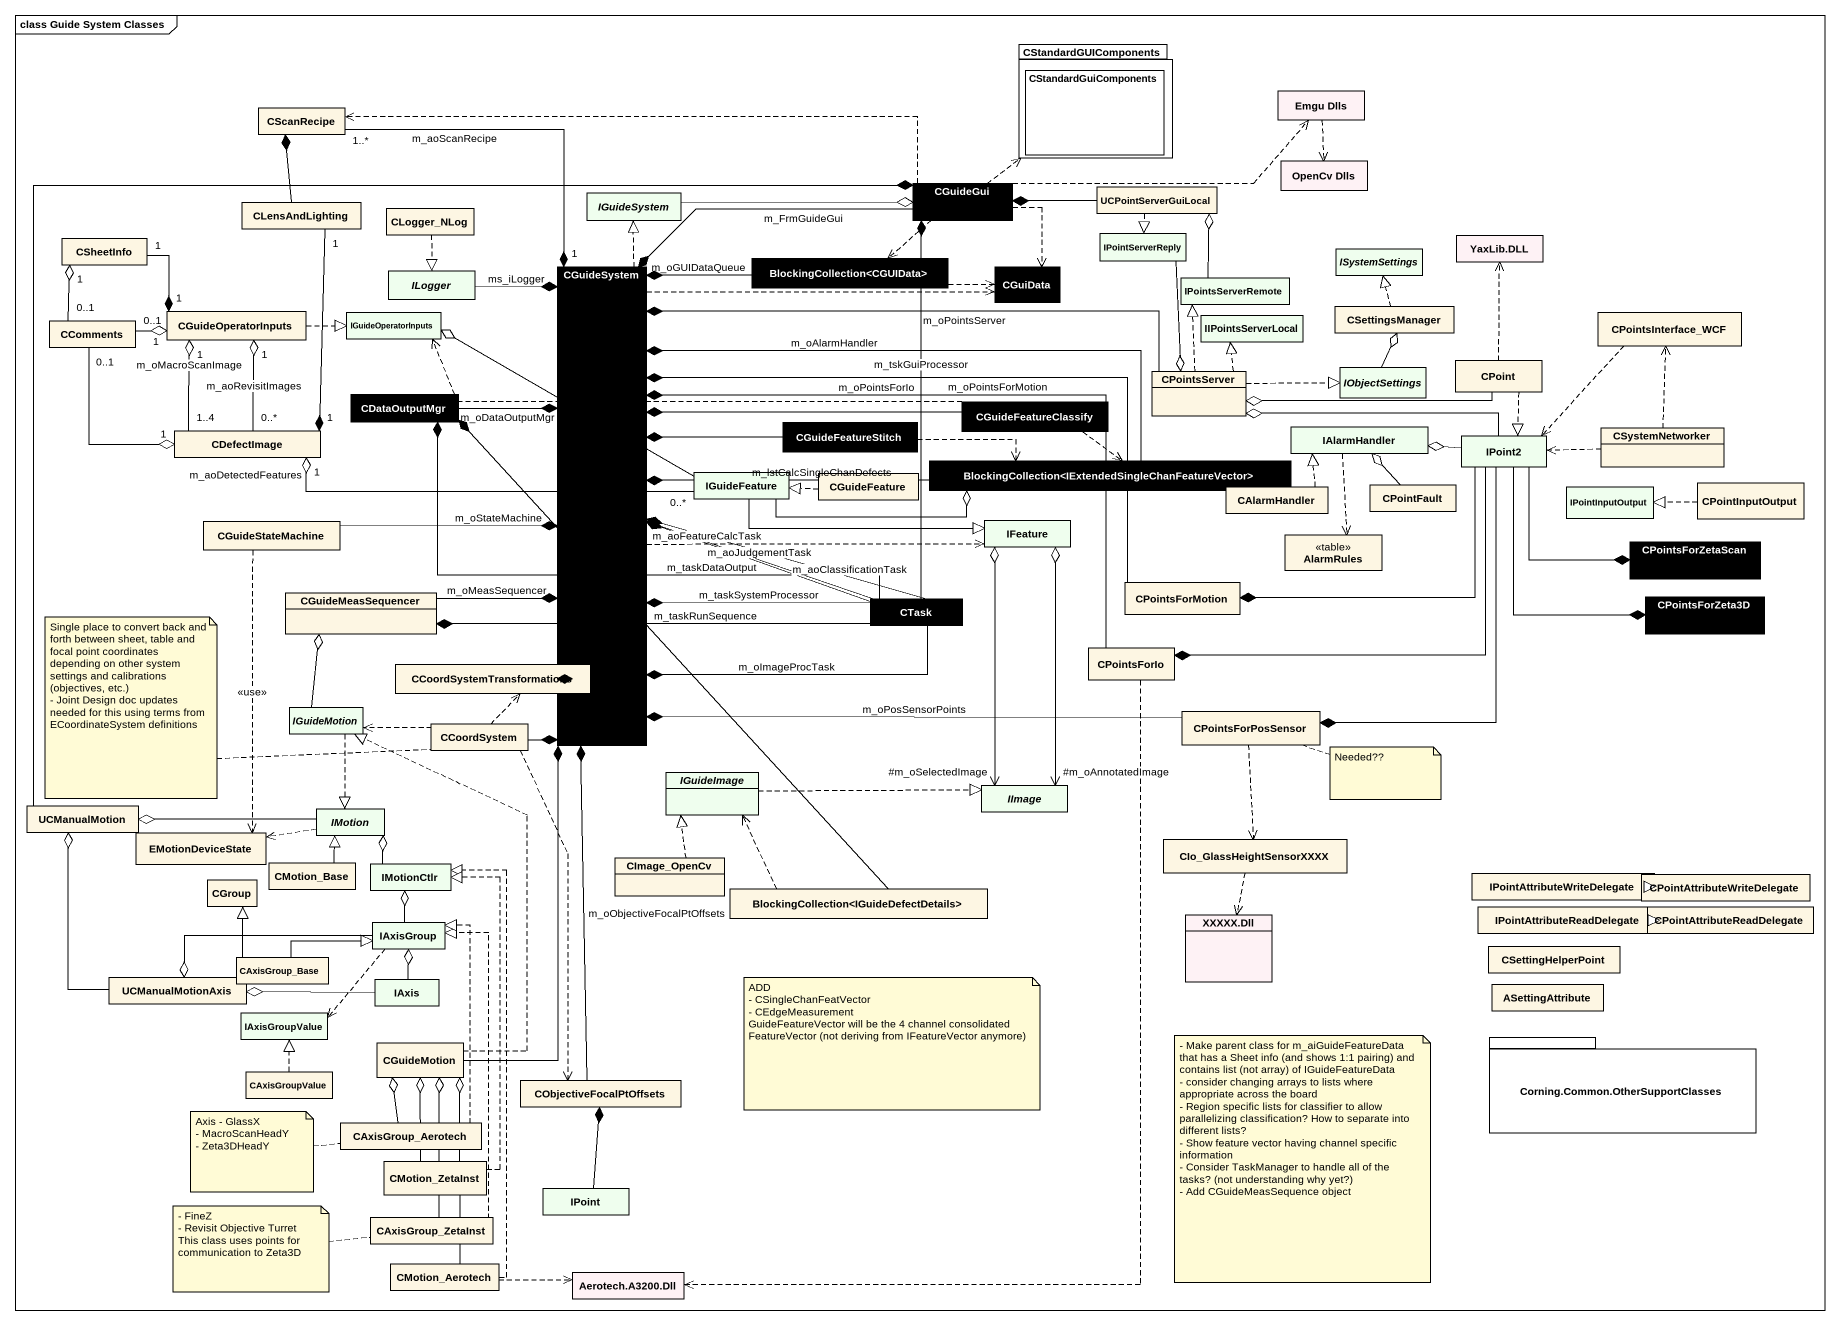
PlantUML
@startuml
mainframe class Guide System Classes
allowmixing
hide circle
hide empty members
package CStandardGUIComponents {
  rectangle CStandardGuiComponents
}
class CScanRecipe
class "Emgu Dlls" as Emgu_Dlls #FEF2F5
abstract class IGuideSystem #EFFEEE
class CGuideGui #000000
class UCPointServerGuiLocal
class "OpenCv Dlls" as OpenCv_Dlls #FEF2F5
class CSheetInfo
class CLensAndLighting
class CLogger_NLog
class IPointServerReply #EFFEEE
class "YaxLib.DLL" as YaxLib_DLL #FEF2F5
abstract class ILogger #EFFEEE
class CGuideSystem #000000
class "BlockingCollection<CGUIData>" as BlockingCollection_CGUIData #000000
class CGuiData #000000
class IPointsServerRemote #EFFEEE
abstract class ISystemSettings #EFFEEE
class CComments
class CGuideOperatorInputs
class IGuideOperatorInputs #EFFEEE
class IIPointsServerLocal #EFFEEE
class CSettingsManager
class CPointsInterface_WCF
abstract class IObjectSettings #EFFEEE
class CPoint
class CDataOutputMgr #000000
class CGuideFeatureClassify #000000
class CPointsServer
class CDefectImage
class CGuideFeatureStitch #000000
class IAlarmHandler #EFFEEE
class IPoint2 #EFFEEE
class CSystemNetworker
class IGuideFeature #EFFEEE
class CGuideFeature
class "BlockingCollection<IExtendedSingleChanFeatureVector>" as BlockingCollection #000000
class CAlarmHandler
class CPointFault
class IPointInputOutput #EFFEEE
class CPointInputOutput
class CGuideStateMachine
class IFeature #EFFEEE
class AlarmRules <<table>>
class CPointsForZetaScan #000000
class CPointsForMotion
class CGuideMeasSequencer
class CTask #000000
class CPointsForZeta3D #000000
class CCoordSystemTransformations
class CPointsForIo
abstract class IGuideMotion #EFFEEE
class CPointsForPosSensor
class CCoordSystem
abstract class IGuideImage #EFFEEE
abstract class IImage #EFFEEE
class UCManualMotion
class EMotionDeviceState
abstract class IMotion #EFFEEE
class CIo_GlassHeightSensorXXXX
class CGroup
class CMotion_Base
class IMotionCtlr #EFFEEE
class CImage_OpenCv
class "BlockingCollection<IGuideDefectDetails>" as BlockingCollection_2
class IPointAttributeWriteDelegate
class CPointAttributeWriteDelegate
class IAxisGroup #EFFEEE
class "XXXXX.Dll" as XXXXX_Dll #FEF2F5
class IPointAttributeReadDelegate
class CPointAttributeReadDelegate
class CAxisGroup_Base
class CSettingHelperPoint
class UCManualMotionAxis
class IAxisGroupValue #EFFEEE
class IAxis #EFFEEE
class ASettingAttribute
class CGuideMotion
package "Corning.Common.OtherSupportClasses" as Corning_Common {
}
class CAxisGroupValue
class CObjectiveFocalPtOffsets
class CAxisGroup_Aerotech
class CMotion_ZetaInst
class IPoint #EFFEEE
class CAxisGroup_ZetaInst
class CMotion_Aerotech
class "Aerotech.A3200.Dll" as Aerotech_A3200_Dll #FEF2F5
CScanRecipe "1..*" --* "1" CGuideSystem : m_aoScanRecipe
Emgu_Dlls ..> OpenCv_Dlls
IGuideSystem -right-o CGuideGui
CGuideGui .up.> CStandardGUIComponents
CGuideGui .left.> CScanRecipe
CGuideGui .right.> Emgu_Dlls
CGuideGui --* CGuideSystem : m_FrmGuideGui
CGuideGui ..> BlockingCollection_CGUIData
CGuideGui ..> CGuiData
UCPointServerGuiLocal -left-* CGuideGui
UCPointServerGuiLocal ..|> IPointServerReply
CSheetInfo "1" -right-* "1" CGuideOperatorInputs
CLensAndLighting -up-* CScanRecipe
CLensAndLighting "1" --* "1" CDefectImage
CLogger_NLog ..|> ILogger
IPointServerReply --o CPointsServer
ILogger --* CGuideSystem : ms_iLogger
CGuideSystem .up.|> IGuideSystem
CGuideSystem .right.> CGuiData
CGuideSystem .right.> IFeature
BlockingCollection_CGUIData --* CGuideSystem : m_oGUIDataQueue
BlockingCollection_CGUIData .right.> CGuiData
IPointsServerRemote -up-o UCPointServerGuiLocal
CComments "0..1" -up-o "1" CSheetInfo
CComments "0..1" -right-o "1" CGuideOperatorInputs
CComments "0..1" --o "1" CDefectImage
CGuideOperatorInputs .right.|> IGuideOperatorInputs
CSettingsManager .up.|> ISystemSettings
CPointsInterface_WCF ..> IPoint2
IObjectSettings -up-o CSettingsManager
CPoint .up.> YaxLib_DLL
CPoint -left-o CPointsServer
CPoint ..|> IPoint2
CDataOutputMgr -right-* CGuideSystem : m_oDataOutputMgr
CGuideFeatureClassify -left-* CGuideSystem
CGuideFeatureClassify .left.> IGuideOperatorInputs
CGuideFeatureClassify ..> BlockingCollection
CPointsServer -left-* CGuideSystem : m_oPointsServer
CPointsServer .up.|> IPointsServerRemote
CPointsServer .up.|> IIPointsServerLocal
CPointsServer .right.|> IObjectSettings
CDefectImage "0..*" -up-o "1" CGuideOperatorInputs : m_aoRevisitImages
CDefectImage "1..4" -up-o "1" CGuideOperatorInputs : m_oMacroScanImage
CGuideFeatureStitch -left-* CGuideSystem
CGuideFeatureStitch .right.> BlockingCollection
IAlarmHandler ..> AlarmRules
IPoint2 -left-o CPointsServer
IPoint2 -left-o IAlarmHandler
IPoint2 -right-* CPointsForZetaScan
IPoint2 -left-* CPointsForMotion
IPoint2 --* CPointsForZeta3D
IPoint2 -left-* CPointsForIo
IPoint2 --* CPointsForPosSensor
CSystemNetworker .up.> CPointsInterface_WCF
CSystemNetworker .left.> IPoint2
IGuideFeature -left-o IGuideOperatorInputs
IGuideFeature "0..*" -left-o "1" CDefectImage : m_aoDetectedFeatures
IGuideFeature -right-o BlockingCollection
IGuideFeature -right-|> IFeature
CGuideFeature .left.|> IGuideFeature
BlockingCollection -left-* CGuideSystem : m_lstCalcSingleChanDefects
CAlarmHandler -left-* CGuideSystem : m_oAlarmHandler
CAlarmHandler .up.|> IAlarmHandler
CPointFault -up-o IAlarmHandler
CPointInputOutput .left.|> IPointInputOutput
CGuideStateMachine -right-* CGuideSystem : m_oStateMachine
CGuideStateMachine ..> EMotionDeviceState : <<use>>
IFeature o--> "#m_oSelectedImage" IImage
IFeature o--> "#m_oAnnotatedImage" IImage
CPointsForMotion -left-* CGuideSystem : m_oPointsForMotion
CGuideMeasSequencer -right-* CGuideSystem : m_oMeasSequencer
CTask -up-* CGuideGui : m_tskGuiProcessor
CTask -left-* CGuideSystem : m_oImageProcTask
CTask -left-* CGuideSystem : m_taskSystemProcessor
CTask -left-* CGuideSystem : m_aoClassificationTask
CTask -left-* CGuideSystem : m_aoJudgementTask
CTask -left-* CGuideSystem : m_aoFeatureCalcTask
CTask -left-* CDataOutputMgr : m_taskDataOutput
CTask -left-* CGuideMeasSequencer : m_taskRunSequence
CCoordSystemTransformations -up-* CGuideSystem
CPointsForIo -left-* CGuideSystem : m_oPointsForIo
CPointsForIo ..> Aerotech_A3200_Dll
IGuideMotion -up-o CGuideMeasSequencer
IGuideMotion ..|> IMotion
CPointsForPosSensor -left-* CGuideSystem : m_oPosSensorPoints
CPointsForPosSensor ..> CIo_GlassHeightSensorXXXX
CCoordSystem -up-* CGuideSystem
CCoordSystem .up.> CCoordSystemTransformations
CCoordSystem .left.> IGuideMotion
CCoordSystem ..> CObjectiveFocalPtOffsets
IGuideImage .right.|> IImage
UCManualMotion -up-* CGuideGui
IMotion -left-o UCManualMotion
IMotion .left.> EMotionDeviceState
CIo_GlassHeightSensorXXXX ..> XXXXX_Dll
CMotion_Base -up-|> IMotion
IMotionCtlr -up-o IMotion
CImage_OpenCv .up.|> IGuideImage
BlockingCollection_2 -up-* CDataOutputMgr
BlockingCollection_2 .up.> IGuideImage
CPointAttributeWriteDelegate .left.|> IPointAttributeWriteDelegate
IAxisGroup -up-o IMotionCtlr
IAxisGroup -left-o UCManualMotionAxis
IAxisGroup ..> IAxisGroupValue
CPointAttributeReadDelegate .left.|> IPointAttributeReadDelegate
CAxisGroup_Base -up-|> CGroup
CAxisGroup_Base -right-|> IAxisGroup
UCManualMotionAxis -up-o UCManualMotion
IAxis -up-o IAxisGroup
IAxis -left-o UCManualMotionAxis
CGuideMotion -up-* CGuideSystem
CGuideMotion .up.|> IGuideMotion
CAxisGroupValue .up.|> IAxisGroupValue
CObjectiveFocalPtOffsets -up-* CGuideSystem : m_oObjectiveFocalPtOffsets
CAxisGroup_Aerotech .up.|> IAxisGroup
CAxisGroup_Aerotech -up-o CGuideMotion
CMotion_ZetaInst .up.|> IMotionCtlr
CMotion_ZetaInst -up-o CGuideMotion
IPoint -up-* CObjectiveFocalPtOffsets
CAxisGroup_ZetaInst .up.|> IAxisGroup
CAxisGroup_ZetaInst -up-o CGuideMotion
CMotion_Aerotech .up.|> IMotionCtlr
CMotion_Aerotech -up-o CGuideMotion
CMotion_Aerotech .right.> Aerotech_A3200_Dll
note left of CCoordSystem
  Single place to convert back and forth between sheet, table and focal point coordinates depending on other system settings and calibrations (objectives, etc.)
  - Joint Design doc updates needed for this using terms from ECoordinateSystem definitions
end note
note right of CPointsForPosSensor : Needed??
note as N3
  ADD
  - CSingleChanFeatVector
  - CEdgeMeasurement
  GuideFeatureVector will be the 4 channel consolidated FeatureVector (not deriving from IFeatureVector anymore)
end note
note as N4
  - Make parent class for m_aiGuideFeatureData that has a Sheet info (and shows 1:1 pairing) and contains list (not array) of IGuideFeatureData
  - consider changing arrays to lists where appropriate across the board
  - Region specific lists for classifier to allow parallelizing classification? How to separate into different lists?
  - Show feature vector having channel specific information
  - Consider TaskManager to handle all of the tasks? (not understanding why yet?)
  - Add CGuideMeasSequence object
end note
note left of CAxisGroup_Aerotech
  Axis - GlassX
  - MacroScanHeadY
  - Zeta3DHeadY
end note
note left of CAxisGroup_ZetaInst
  - FineZ
  - Revisit Objective Turret
  This class uses points for communication to Zeta3D
end note
@enduml
